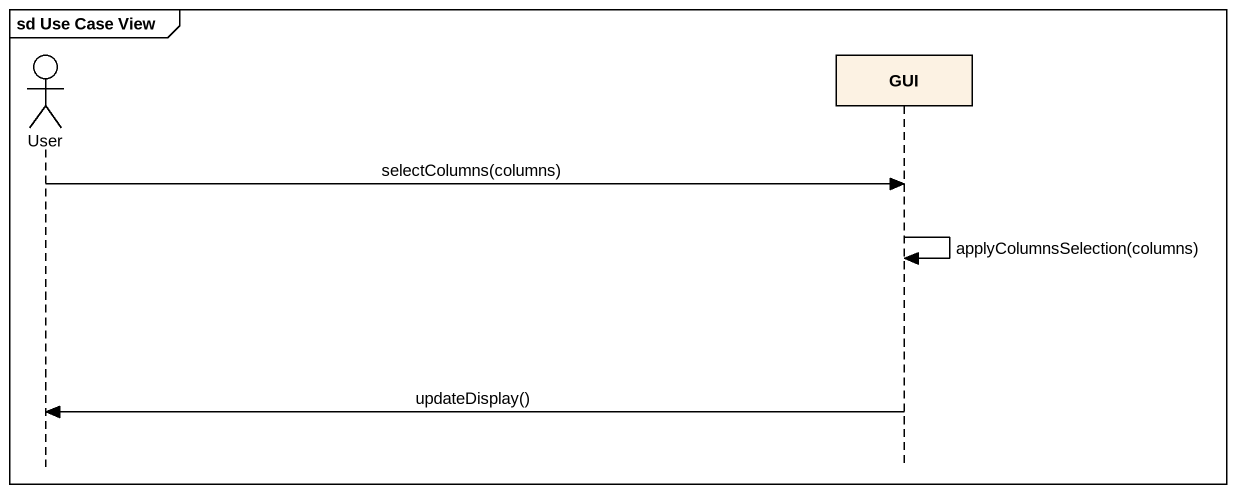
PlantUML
@startuml
mainframe sd Use Case View
hide footbox
actor User
participant GUI

User -> GUI : selectColumns(columns)
GUI -> GUI : applyColumnsSelection(columns)
GUI -> User : updateDisplay()
@enduml
